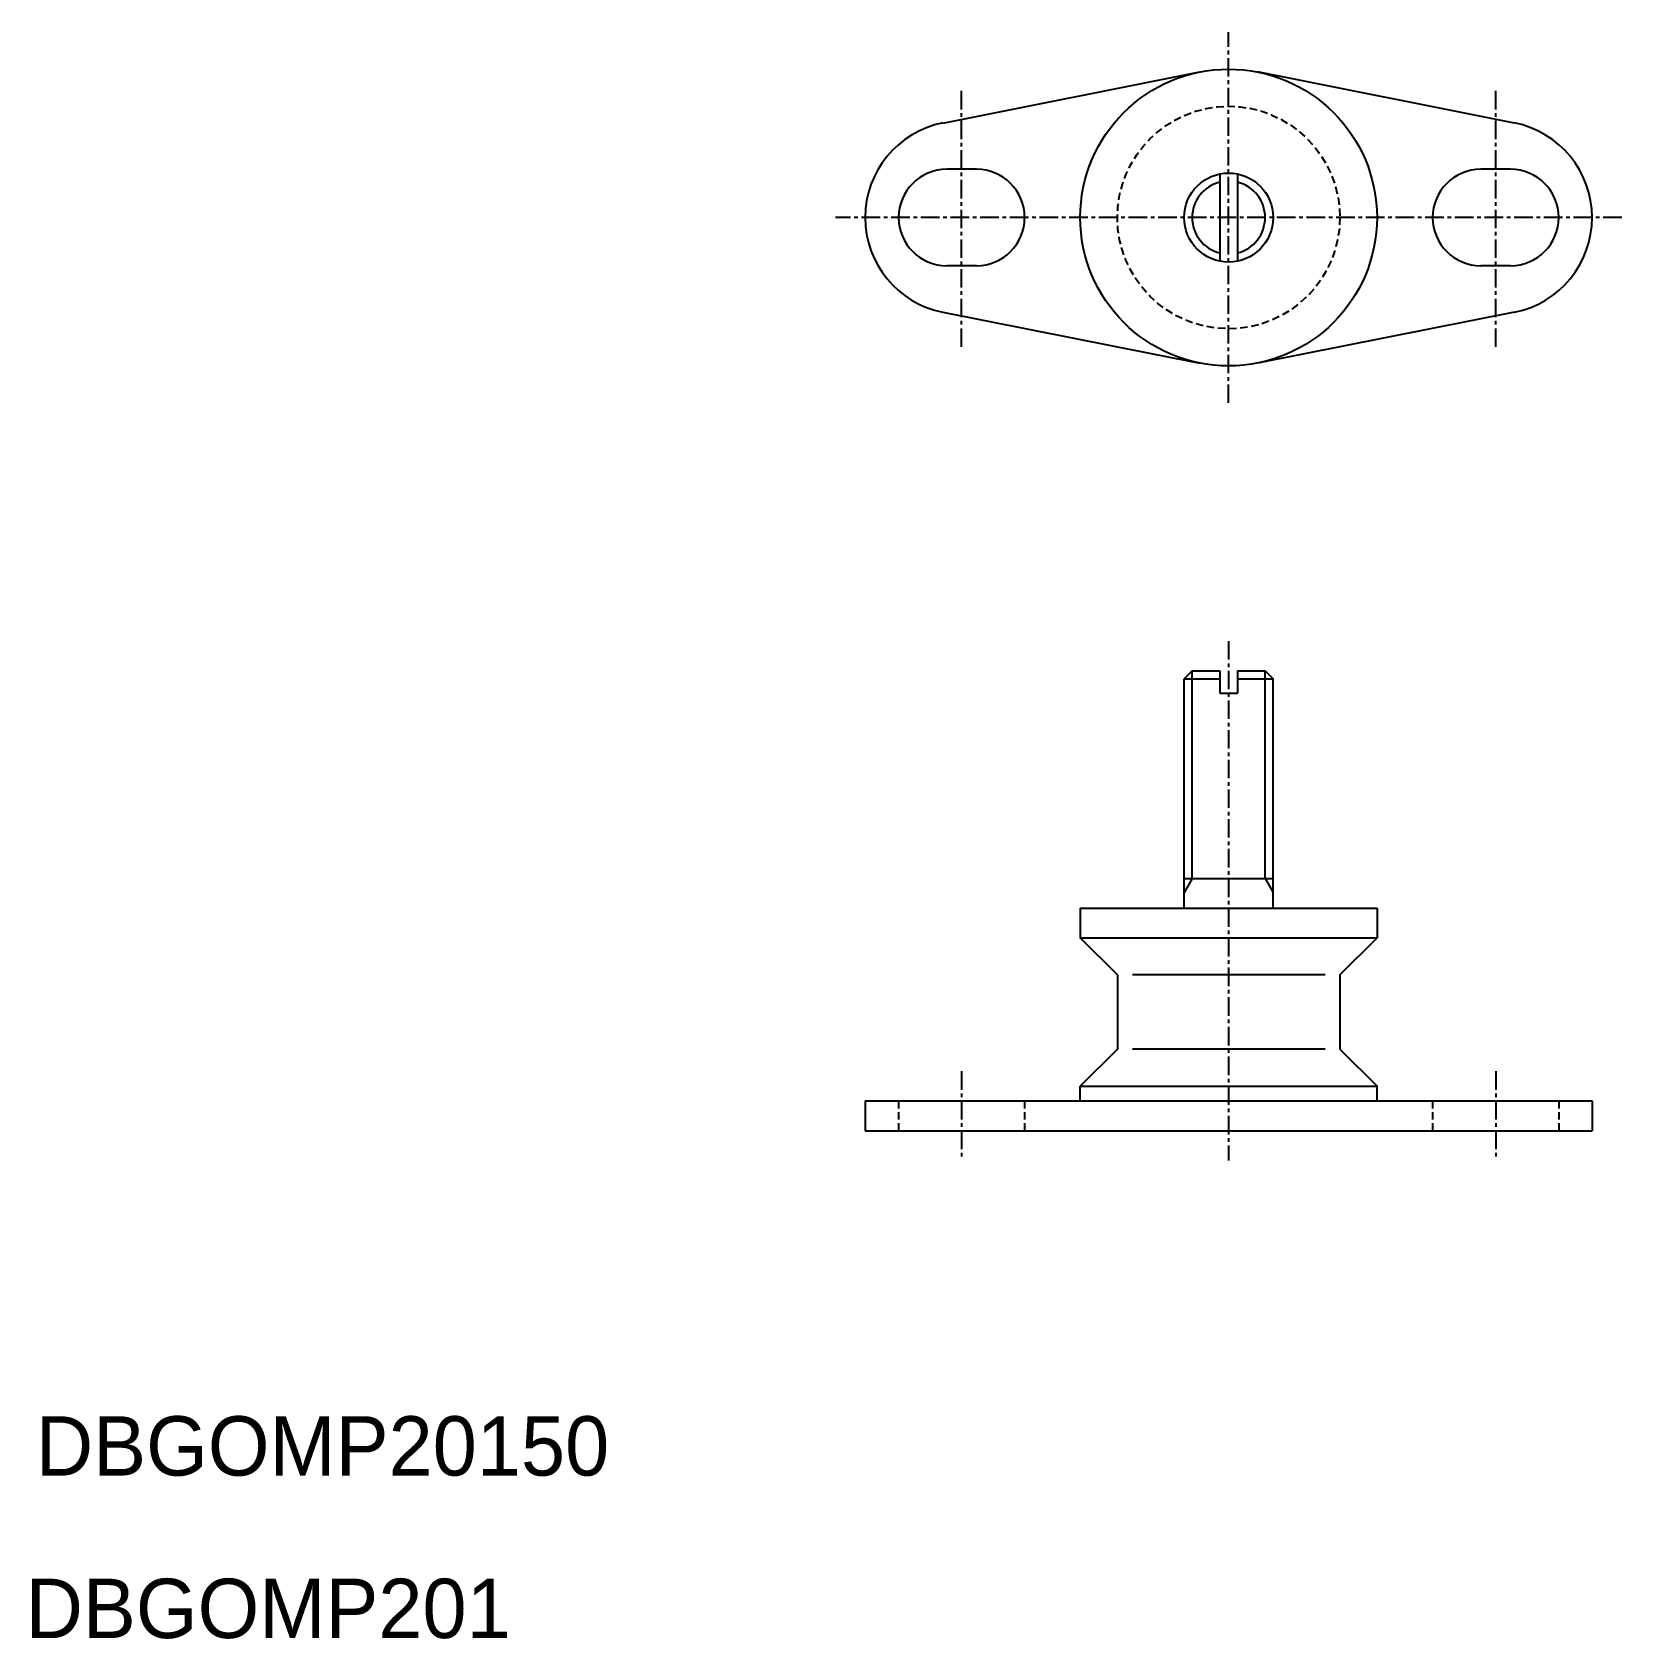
# Model space of a CAD drawing. Extents: x 13 to 120, y 16 to 124.
import ezdxf

# ---------------------------------------------------------------- set-up
doc = ezdxf.new("R2010")
doc.units = 0
doc.linetypes.add('CENTER', pattern=[2, 1.25, -0.25, 0.25, -0.25])
doc.linetypes.add('DASHED', pattern=[0.75, 0.5, -0.25])
doc.layers.get('0').update_dxf_attribs({"linetype": 'CONTINUOUS'})
doc.layers.add('CENTER', color=1, linetype='CENTER')

# ---------------------------------------------------------------- blocks, each defined once
blk = doc.blocks.new('A$C3DD1543E')
at = {"color": 7, "linetype": 'CONTINUOUS'}
for p, q in [((-3.25, -1), (-3.25, 1)), ((3.25, -1), (3.25, 1))]:
    blk.add_line(p, q, dxfattribs=at)
for centre, start, end in [((0, 1), 0, 180), ((0, -1), 180, 0)]:
    blk.add_arc(centre, 3.25, start, end, dxfattribs=at)
blk = doc.blocks.new('A$C77B54946')
at = {"color": 7, "linetype": 'CONTINUOUS'}
for p, q in [((-3.25, -1), (-3.25, 1)), ((3.25, -1), (3.25, 1))]:
    blk.add_line(p, q, dxfattribs=at)
for centre, start, end in [((0, 1), 0, 180), ((0, -1), 180, 0)]:
    blk.add_arc(centre, 3.25, start, end, dxfattribs=at)

msp = doc.modelspace()

# ---------------------------------------------------------------- linework, layer by layer
at = {"color": 7, "linetype": 'CONTINUOUS'}
for p, q in [((73.97, 118.1), (91.29, 121.54)), ((112.5, 118.1), (95.18, 121.54)), ((92.63, 114.67), (92.63, 108.79)), ((93.83, 114.67), (93.83, 108.79)), ((73.97, 105.35), (91.29, 101.92)), ((112.5, 105.35), (95.18, 101.92)), ((90.78, 81.18), (90.23, 80.63)), ((90.23, 65.18), (90.23, 80.63)), ((90.23, 80.63), (92.63, 80.63)), ((90.78, 81.18), (92.63, 81.18)), ((92.63, 81.18), (92.63, 79.68)), ((93.83, 81.18), (93.83, 79.68)), ((93.83, 81.18), (95.69, 81.18)), ((93.83, 80.63), (96.23, 80.63)), ((95.69, 81.18), (96.23, 80.63)), ((96.23, 65.18), (96.23, 80.63)), ((92.63, 79.68), (93.83, 79.68)), ((90.23, 67.18), (96.23, 67.18)), ((83.23, 65.18), (103.23, 65.18)), ((83.23, 65.18), (83.23, 63.18)), ((103.23, 65.18), (103.23, 63.18)), ((83.23, 63.18), (103.23, 63.18)), ((85.73, 60.68), (83.23, 63.18)), ((100.73, 60.68), (103.23, 63.18)), ((85.73, 60.68), (85.73, 55.68)), ((99.74, 60.68), (86.74, 60.68)), ((100.73, 60.68), (100.73, 55.68)), ((85.73, 55.68), (83.23, 53.18)), ((99.74, 55.68), (86.74, 55.68)), ((100.73, 55.68), (103.23, 53.18)), ((83.23, 53.18), (103.23, 53.18)), ((83.23, 52.18), (83.23, 53.18)), ((103.23, 52.18), (103.23, 53.18)), ((68.73, 52.18), (68.73, 50.18)), ((68.73, 52.18), (117.73, 52.18)), ((117.73, 52.18), (117.73, 50.18)), ((68.73, 50.18), (117.73, 50.18))]:
    msp.add_line(p, q, dxfattribs=at)
at = {"color": 3, "linetype": 'CONTINUOUS'}
for p, q in [((90.78, 67.18), (90.78, 81.18)), ((95.69, 67.18), (95.69, 81.18)), ((90.78, 67.18), (90.23, 66.24)), ((95.69, 67.18), (96.23, 66.24))]:
    msp.add_line(p, q, dxfattribs=at)
at = {"color": 3, "linetype": 'DASHED'}
for p, q in [((70.98, 52.18), (70.98, 50.18)), ((79.48, 52.18), (79.48, 50.18)), ((106.98, 52.18), (106.98, 50.18)), ((115.48, 52.18), (115.48, 50.18))]:
    msp.add_line(p, q, dxfattribs=at)
at = {"color": 7, "linetype": 'CONTINUOUS'}
for radius in [10, 3]:
    msp.add_circle((93.23, 111.73), radius, dxfattribs=at)
at = {"color": 3, "linetype": 'DASHED'}
msp.add_circle((93.23, 111.73), 7.5, dxfattribs=at)
at = {"color": 7, "linetype": 'CONTINUOUS'}
for centre, start, end in [((75.23, 111.73), 101.2123, 258.7877), ((111.23, 111.73), 281.2123, 78.7877)]:
    msp.add_arc(centre, 6.5, start, end, dxfattribs=at)
at = {"color": 3, "linetype": 'CONTINUOUS'}
for start, end in [(104.1258, 255.8742), (284.1258, 75.8742)]:
    msp.add_arc((93.23, 111.73), 2.46, start, end, dxfattribs=at)
at = {"layer": 'CENTER', "color": 1, "linetype": 'CENTER'}
for p, q in [((93.23, 99.23), (93.23, 124.23)), ((75.23, 103.01), (75.23, 120.44)), ((111.23, 103.01), (111.23, 120.44)), ((119.73, 111.73), (66.73, 111.73)), ((112.23, 111.73), (112.23, 111.73)), ((112.23, 111.73), (112.23, 111.73)), ((112.23, 111.73), (112.23, 111.73)), ((93.23, 83.18), (93.23, 48.18)), ((75.23, 54.18), (75.23, 48.18)), ((111.23, 54.18), (111.23, 48.18))]:
    msp.add_line(p, q, dxfattribs=at)

# ---------------------------------------------------------------- block references
at = {"color": 7, "linetype": 'CONTINUOUS', "rotation": 90}
for name, p in [('A$C77B54946', (75.23, 111.73)), ('A$C3DD1543E', (111.23, 111.73))]:
    msp.add_blockref(name, p, dxfattribs=at)

# ---------------------------------------------------------------- texts
at = {"color": 7, "linetype": 'CONTINUOUS'}
for s, p in [('DBGOMP20150', (12.83, 26.93)), ('DBGOMP201', (12.14, 15.98))]:
    msp.add_text(s, height=4, dxfattribs=at).set_placement(p)

doc.saveas('drawing.dxf')
